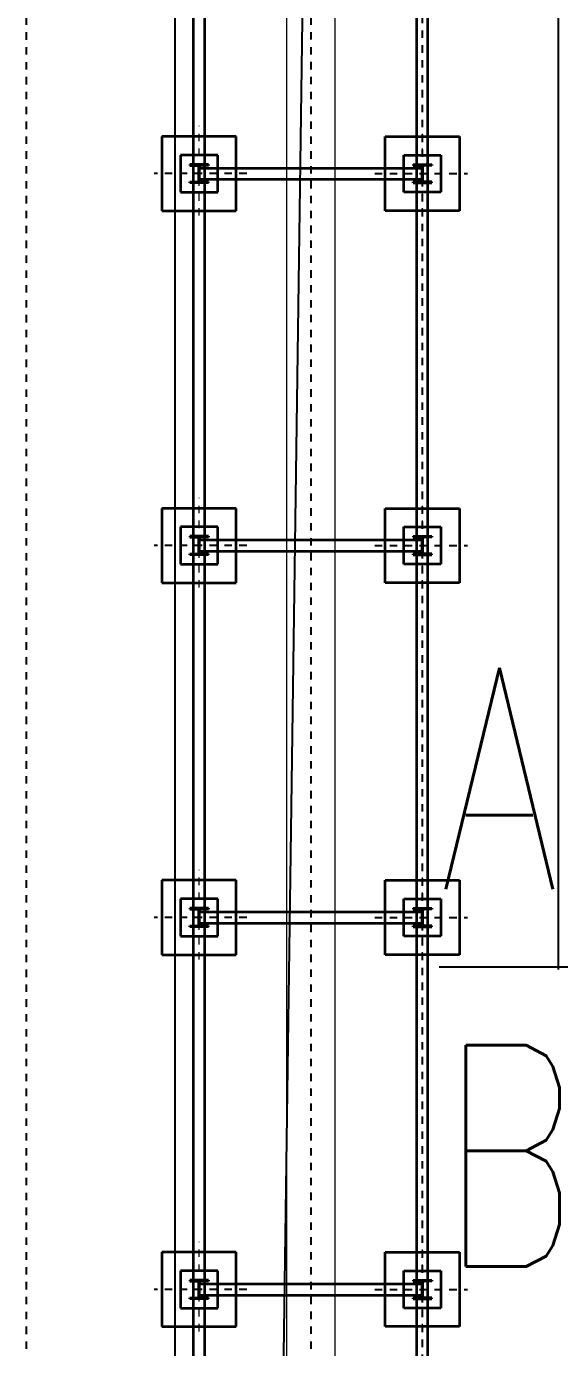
# Model space of a CAD drawing. Header units: metres. Extents: x -170 to 1091, y -90 to 504.
# Drawn here: x 63.6 to 70.76, y 63.52 to 81.28 of the extents above; entities that cross this region are included whole.
import ezdxf

# ---------------------------------------------------------------- set-up
doc = ezdxf.new("R2010")
doc.units = ezdxf.units.M
for name, pattern in [('CENTER', [50.8, 31.75, -6.35, 6.35, -6.35]), ('DOTE', [2.42, 2, -0.2, 0.02, -0.2]), ('点画线', [18, 12, -2, 2, -2])]:
    doc.linetypes.add(name, pattern=pattern)
for name, color, linetype in [('DIM_COOR', 3, 'CONTINUOUS'), ('DOTE', 1, 'DOTE'), ('PUB_TEXT', 7, 'CONTINUOUS'), ('road', 2, 'CONTINUOUS'), ('中心线层', 1, 'CENTER')]:
    doc.layers.add(name, color=color, linetype=linetype)
doc.layers.add('EB0', color=7, linetype='CONTINUOUS', lineweight=35)
doc.layers.add('细实线层', color=7, linetype='CONTINUOUS', lineweight=18)
doc.styles.add('_TCH_DIM', font='SIMPLEX', dxfattribs={"bigfont": 'GBCBIG'})

# ---------------------------------------------------------------- blocks, each defined once
blk = doc.blocks.new('*X291')
at = {"layer": 'EB0', "color": 150}
for p, q in [((-500, 1000), (500, 1000)), ((-500, 0), (-500, 1000)), ((500, 1000), (500, 0)), ((-250, 250), (-250, 750)), ((-250, 750), (250, 750)), ((250, 750), (250, 250)), ((-125, 625), (-125, 611)), ((-125, 625), (125, 625)), ((-125, 611), (-20, 611)), ((-4, 405), (-4, 595)), ((4, 405), (4, 595)), ((125, 611), (20, 611)), ((125, 625), (125, 611)), ((-125, 389), (-20, 389)), ((-125, 375), (-125, 389)), ((-125, 375), (125, 375)), ((125, 389), (20, 389)), ((125, 375), (125, 389)), ((250, 250), (-250, 250)), ((500, 0), (-500, 0))]:
    blk.add_line(p, q, dxfattribs=at)
for centre, start, end in [((-20, 595), 0, 90), ((20, 595), 90, 180), ((-20, 405), 270, 0), ((20, 405), 180, 270)]:
    blk.add_arc(centre, 16, start, end, dxfattribs=at)
at = {"layer": '中心线层', "linetype": '点画线', "lineweight": 18}
blk.add_line((0, -64), (0, 1141), dxfattribs=at)
at = {"layer": '中心线层'}
blk.add_line((-639, 500), (605, 500), dxfattribs=at)
blk = doc.blocks.new('*X292')
at = {"layer": 'EB0', "color": 150}
for p, q in [((-500, 1000), (-500, 0)), ((500, 1000), (-500, 1000)), ((500, 0), (500, 1000)), ((-250, 750), (-250, 250)), ((250, 750), (-250, 750)), ((250, 250), (250, 750)), ((-125, 625), (-125, 611)), ((125, 625), (-125, 625)), ((-125, 611), (-20, 611)), ((-4, 405), (-4, 595)), ((4, 405), (4, 595)), ((125, 611), (20, 611)), ((125, 625), (125, 611)), ((-125, 389), (-20, 389)), ((-125, 375), (-125, 389)), ((125, 375), (-125, 375)), ((125, 389), (20, 389)), ((125, 375), (125, 389)), ((-250, 250), (250, 250)), ((-500, 0), (500, 0))]:
    blk.add_line(p, q, dxfattribs=at)
for centre, start, end in [((-20, 595), 0, 90), ((20, 595), 90, 180), ((-20, 405), 270, 360), ((20, 405), 180, 270)]:
    blk.add_arc(centre, 16, start, end, dxfattribs=at)
at = {"layer": '中心线层', "linetype": '点画线', "lineweight": 18}
blk.add_line((0, -64), (0, 1141), dxfattribs=at)
at = {"layer": '中心线层'}
blk.add_line((639, 500), (-605, 500), dxfattribs=at)
blk = doc.blocks.new('*X293')
at = {"layer": 'EB0', "color": 150}
for p, q in [((-500, 1000), (500, 1000)), ((-500, 0), (-500, 1000)), ((500, 1000), (500, 0)), ((-250, 250), (-250, 750)), ((-250, 750), (250, 750)), ((250, 750), (250, 250)), ((-125, 625), (-125, 611)), ((-125, 625), (125, 625)), ((-125, 611), (-20, 611)), ((-4, 405), (-4, 595)), ((4, 405), (4, 595)), ((125, 611), (20, 611)), ((125, 625), (125, 611)), ((-125, 389), (-20, 389)), ((-125, 375), (-125, 389)), ((-125, 375), (125, 375)), ((125, 389), (20, 389)), ((125, 375), (125, 389)), ((250, 250), (-250, 250)), ((500, 0), (-500, 0))]:
    blk.add_line(p, q, dxfattribs=at)
for centre, start, end in [((-20, 595), 0, 90), ((20, 595), 90, 180), ((-20, 405), 270, 0), ((20, 405), 180, 270)]:
    blk.add_arc(centre, 16, start, end, dxfattribs=at)
at = {"layer": '中心线层', "linetype": '点画线', "lineweight": 18}
blk.add_line((0, -64), (0, 1141), dxfattribs=at)
at = {"layer": '中心线层'}
blk.add_line((-639, 500), (605, 500), dxfattribs=at)
blk = doc.blocks.new('*X294')
at = {"layer": 'EB0', "color": 150}
for p, q in [((-500, 1000), (-500, 0)), ((500, 1000), (-500, 1000)), ((500, 0), (500, 1000)), ((-250, 750), (-250, 250)), ((250, 750), (-250, 750)), ((250, 250), (250, 750)), ((-125, 625), (-125, 611)), ((125, 625), (-125, 625)), ((-125, 611), (-20, 611)), ((-4, 405), (-4, 595)), ((4, 405), (4, 595)), ((125, 611), (20, 611)), ((125, 625), (125, 611)), ((-125, 389), (-20, 389)), ((-125, 375), (-125, 389)), ((125, 375), (-125, 375)), ((125, 389), (20, 389)), ((125, 375), (125, 389)), ((-250, 250), (250, 250)), ((-500, 0), (500, 0))]:
    blk.add_line(p, q, dxfattribs=at)
for centre, start, end in [((-20, 595), 0, 90), ((20, 595), 90, 180), ((-20, 405), 270, 360), ((20, 405), 180, 270)]:
    blk.add_arc(centre, 16, start, end, dxfattribs=at)
at = {"layer": '中心线层', "linetype": '点画线', "lineweight": 18}
blk.add_line((0, -64), (0, 1141), dxfattribs=at)
at = {"layer": '中心线层'}
blk.add_line((639, 500), (-605, 500), dxfattribs=at)
blk = doc.blocks.new('*X295')
at = {"layer": 'EB0', "color": 150}
for p, q in [((-500, 1000), (500, 1000)), ((-500, 0), (-500, 1000)), ((500, 1000), (500, 0)), ((-250, 250), (-250, 750)), ((-250, 750), (250, 750)), ((250, 750), (250, 250)), ((-125, 625), (-125, 611)), ((-125, 625), (125, 625)), ((-125, 611), (-20, 611)), ((-4, 405), (-4, 595)), ((4, 405), (4, 595)), ((125, 611), (20, 611)), ((125, 625), (125, 611)), ((-125, 389), (-20, 389)), ((-125, 375), (-125, 389)), ((-125, 375), (125, 375)), ((125, 389), (20, 389)), ((125, 375), (125, 389)), ((250, 250), (-250, 250)), ((500, 0), (-500, 0))]:
    blk.add_line(p, q, dxfattribs=at)
for centre, start, end in [((-20, 595), 0, 90), ((20, 595), 90, 180), ((-20, 405), 270, 0), ((20, 405), 180, 270)]:
    blk.add_arc(centre, 16, start, end, dxfattribs=at)
at = {"layer": '中心线层', "linetype": '点画线', "lineweight": 18}
blk.add_line((0, -64), (0, 1141), dxfattribs=at)
at = {"layer": '中心线层'}
blk.add_line((-639, 500), (605, 500), dxfattribs=at)
blk = doc.blocks.new('*X296')
at = {"layer": 'EB0', "color": 150}
for p, q in [((-500, 1000), (-500, 0)), ((500, 1000), (-500, 1000)), ((500, 0), (500, 1000)), ((-250, 750), (-250, 250)), ((250, 750), (-250, 750)), ((250, 250), (250, 750)), ((-125, 625), (-125, 611)), ((125, 625), (-125, 625)), ((-125, 611), (-20, 611)), ((-4, 405), (-4, 595)), ((4, 405), (4, 595)), ((125, 611), (20, 611)), ((125, 625), (125, 611)), ((-125, 389), (-20, 389)), ((-125, 375), (-125, 389)), ((125, 375), (-125, 375)), ((125, 389), (20, 389)), ((125, 375), (125, 389)), ((-250, 250), (250, 250)), ((-500, 0), (500, 0))]:
    blk.add_line(p, q, dxfattribs=at)
for centre, start, end in [((-20, 595), 0, 90), ((20, 595), 90, 180), ((-20, 405), 270, 360), ((20, 405), 180, 270)]:
    blk.add_arc(centre, 16, start, end, dxfattribs=at)
at = {"layer": '中心线层', "linetype": '点画线', "lineweight": 18}
blk.add_line((0, -64), (0, 1141), dxfattribs=at)
at = {"layer": '中心线层'}
blk.add_line((639, 500), (-605, 500), dxfattribs=at)
blk = doc.blocks.new('*X297')
at = {"layer": 'EB0', "color": 150}
for p, q in [((-500, 1000), (500, 1000)), ((-500, 0), (-500, 1000)), ((500, 1000), (500, 0)), ((-250, 250), (-250, 750)), ((-250, 750), (250, 750)), ((250, 750), (250, 250)), ((-125, 625), (-125, 611)), ((-125, 625), (125, 625)), ((-125, 611), (-20, 611)), ((-4, 405), (-4, 595)), ((4, 405), (4, 595)), ((125, 611), (20, 611)), ((125, 625), (125, 611)), ((-125, 389), (-20, 389)), ((-125, 375), (-125, 389)), ((-125, 375), (125, 375)), ((125, 389), (20, 389)), ((125, 375), (125, 389)), ((250, 250), (-250, 250)), ((500, 0), (-500, 0))]:
    blk.add_line(p, q, dxfattribs=at)
for centre, start, end in [((-20, 595), 0, 90), ((20, 595), 90, 180), ((-20, 405), 270, 0), ((20, 405), 180, 270)]:
    blk.add_arc(centre, 16, start, end, dxfattribs=at)
at = {"layer": '中心线层', "linetype": '点画线', "lineweight": 18}
blk.add_line((0, -64), (0, 1141), dxfattribs=at)
at = {"layer": '中心线层'}
blk.add_line((-639, 500), (605, 500), dxfattribs=at)
blk = doc.blocks.new('*X298')
at = {"layer": 'EB0', "color": 150}
for p, q in [((-500, 1000), (-500, 0)), ((500, 1000), (-500, 1000)), ((500, 0), (500, 1000)), ((-250, 750), (-250, 250)), ((250, 750), (-250, 750)), ((250, 250), (250, 750)), ((-125, 625), (-125, 611)), ((125, 625), (-125, 625)), ((-125, 611), (-20, 611)), ((-4, 405), (-4, 595)), ((4, 405), (4, 595)), ((125, 611), (20, 611)), ((125, 625), (125, 611)), ((-125, 389), (-20, 389)), ((-125, 375), (-125, 389)), ((125, 375), (-125, 375)), ((125, 389), (20, 389)), ((125, 375), (125, 389)), ((-250, 250), (250, 250)), ((-500, 0), (500, 0))]:
    blk.add_line(p, q, dxfattribs=at)
for centre, start, end in [((-20, 595), 0, 90), ((20, 595), 90, 180), ((-20, 405), 270, 360), ((20, 405), 180, 270)]:
    blk.add_arc(centre, 16, start, end, dxfattribs=at)
at = {"layer": '中心线层', "linetype": '点画线', "lineweight": 18}
blk.add_line((0, -64), (0, 1141), dxfattribs=at)
at = {"layer": '中心线层'}
blk.add_line((639, 500), (-605, 500), dxfattribs=at)
blk = doc.blocks.new('*X276')
at = {"layer": 'EB0', "color": 17}
for p, q in [((-1575, -2225), (-1575, 70275)), ((-1425, -2225), (-1425, 70275)), ((1425, -2225), (1425, 70275)), ((1575, -2225), (1575, 70275)), ((-1500, 65225), (1500, 65225)), ((-1500, 65075), (1500, 65075)), ((-1500, 60225), (1500, 60225)), ((-1500, 60075), (1500, 60075)), ((-1500, 55225), (1500, 55225)), ((-1500, 55075), (1500, 55075)), ((-1500, 50225), (1500, 50225)), ((-1500, 50075), (1500, 50075))]:
    blk.add_line(p, q, dxfattribs=at)
at = {"layer": '中心线层'}
for p, q in [((0, 75651), (0, -3267)), ((1500, -2225), (1500, 70225))]:
    blk.add_line(p, q, dxfattribs=at)
at = {"layer": '细实线层'}
for p, q in [((-325, 75345), (-325, -250)), ((325, 75345), (325, -250))]:
    blk.add_line(p, q, dxfattribs=at)
at = {"layer": 'EB0'}
for name, p in [('*X298', (-1500, 64650)), ('*X297', (1500, 64650)), ('*X296', (-1500, 59650)), ('*X295', (1500, 59650)), ('*X294', (-1500, 54650)), ('*X293', (1500, 54650)), ('*X292', (-1500, 49650)), ('*X291', (1500, 49650))]:
    blk.add_blockref(name, p, dxfattribs=at)

msp = doc.modelspace()

# ---------------------------------------------------------------- linework, layer by layer
at = {"layer": 'DIM_COOR', "color": 4, "linetype": 'Continuous'}
msp.add_line((85.864, 68.632), (69.144, 68.632), dxfattribs=at)
at = {"layer": 'DOTE', "ltscale": 0.01}
for q in [(63.6, 143.5), (63.6, 119.283)]:
    msp.add_line((63.6, 26.5), q, dxfattribs=at)
at = {"layer": 'EB0', "lineweight": 25}
msp.add_line((70.751, 68.6, -0.908), (70.751, 103.059, 0), dxfattribs=at)
at = {"layer": 'road', "linetype": 'Continuous'}
msp.add_line((65.6, 40), (65.6, 130), dxfattribs=at)
at = {"layer": '中心线层'}
msp.add_line((67.42, 89.681), (66.32, 11.051), dxfattribs=at)

# ---------------------------------------------------------------- block references
at = {"layer": '细实线层', "xscale": 0.001, "yscale": 0.001, "zscale": 0.001, "rotation": 359.9999401246263}
msp.add_blockref('*X276', (67.42, 14.15), dxfattribs=at)

# ---------------------------------------------------------------- texts
at = {"layer": 'PUB_TEXT', "linetype": 'Continuous', "style": '_TCH_DIM', "width": 0.705882}
for s, p in [('A=58.700', (69.144, 69.682)), ('B=93.000', (69.144, 64.607))]:
    msp.add_text(s, height=2.975, dxfattribs=at).set_placement(p)

doc.saveas('drawing.dxf')
